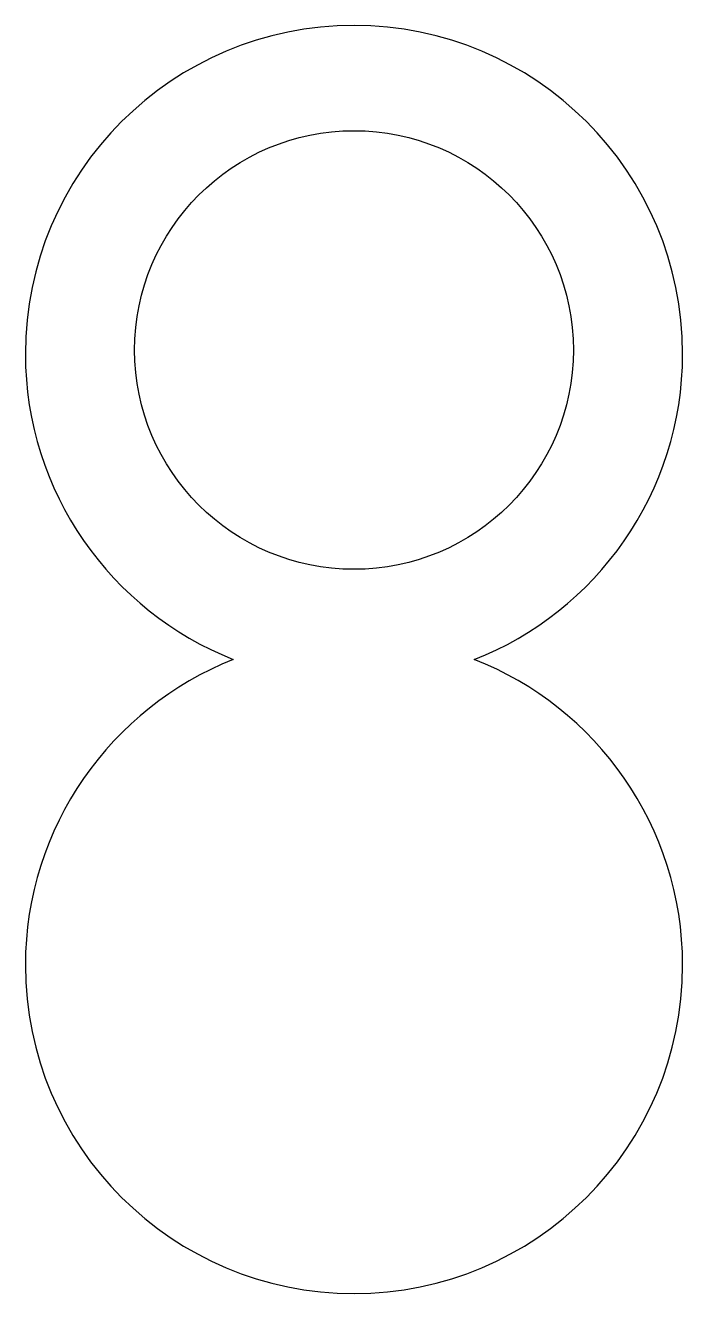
# Model space of a CAD drawing. Header units: centimetres. Extents: x -3.3 to 3.2, y -6.3 to 6.3.
import ezdxf

# ---------------------------------------------------------------- set-up
doc = ezdxf.new("R2010")
doc.units = ezdxf.units.CM
doc.header["$MEASUREMENT"] = 0
doc.layers.add('Camada 1', color=7, linetype='Continuous')

msp = doc.modelspace()

# ---------------------------------------------------------------- linework, layer by layer
at = {"layer": 'Camada 1'}
for points, knots in [([(1.17114, 0.01414), (2.38449, -0.46338), (3.24325, -1.64567), (3.24325, -3.02857), (3.24325, -3.02857), (3.24325, -4.8338), (1.77987, -6.29721), (-0.02536, -6.29721), (-0.02536, -6.29721), (-1.83059, -6.29721), (-3.294, -4.83377), (-3.294, -3.02857), (-3.294, -3.02857), (-3.294, -1.64766), (-2.43765, -0.46669), (-1.227, 0.01213), (-1.227, 0.01213), (-1.227, 0.01213), (-1.22793, 0.01443), (-1.22793, 0.01443), (-1.22793, 0.01443), (-2.43808, 0.49348), (-3.29401, 1.67416), (-3.29401, 3.05473), (-3.29401, 3.05473), (-3.29401, 4.85996), (-1.83057, 6.32337), (-0.02537, 6.32337), (-0.02537, 6.32337), (1.77986, 6.32337), (3.24324, 4.85993), (3.24324, 3.05473), (3.24324, 3.05473), (3.24324, 1.67141), (2.38395, 0.4888), (1.16999, 0.01155), (1.16999, 0.01155), (1.16999, 0.01155), (1.17114, 0.01414), (1.17114, 0.01414)], [0, 0, 0, 0, 0.09090909, 0.09090909, 0.09090909, 0.09090909, 0.18181818, 0.18181818, 0.18181818, 0.18181818, 0.27272727, 0.27272727, 0.27272727, 0.27272727, 0.36363636, 0.36363636, 0.36363636, 0.36363636, 0.45454545, 0.45454545, 0.45454545, 0.45454545, 0.54545455, 0.54545455, 0.54545455, 0.54545455, 0.63636364, 0.63636364, 0.63636364, 0.63636364, 0.72727273, 0.72727273, 0.72727273, 0.72727273, 0.81818182, 0.81818182, 0.81818182, 0.81818182, 1, 1, 1, 1]), ([(-0.02536, 0.9106), (1.1799, 0.9106), (2.15695, 1.88765), (2.15695, 3.09291), (2.15695, 3.09291), (2.15695, 4.29817), (1.17987, 5.27522), (-0.02536, 5.27522), (-0.02536, 5.27522), (-1.23064, 5.27522), (-2.20767, 4.29817), (-2.20767, 3.09291), (-2.20767, 3.09291), (-2.20767, 1.88765), (-1.23062, 0.9106), (-0.02536, 0.9106)], [0, 0, 0, 0, 0.2, 0.2, 0.2, 0.2, 0.4, 0.4, 0.4, 0.4, 0.6, 0.6, 0.6, 0.6, 1, 1, 1, 1])]:
    msp.add_open_spline(points, degree=3, knots=knots, dxfattribs=at)

doc.saveas('drawing.dxf')
